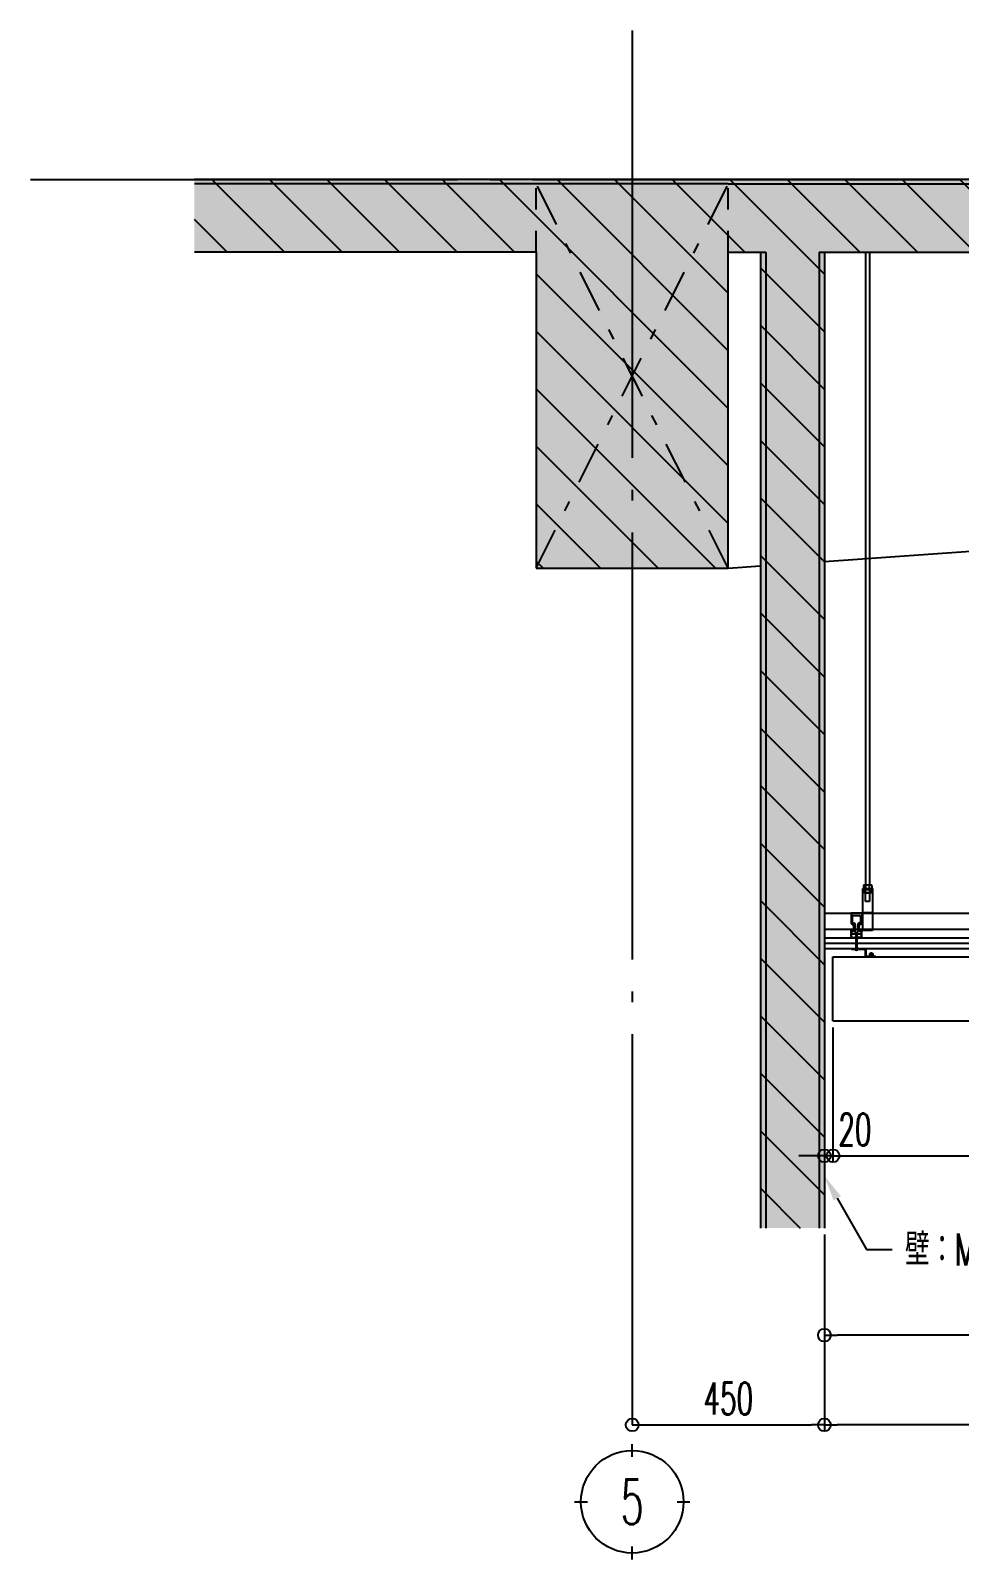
# Model space of a CAD drawing. Header units: millimetres. Extents: x -67913 to 128525, y -54442 to 63422.
# Drawn here: x -42324 to -40149, y -46921 to -43341 of the extents above; entities that cross this region are included whole.
import ezdxf
from ezdxf import colors
from ezdxf.entities.mleader import LeaderData, LeaderLine
from ezdxf.enums import TextEntityAlignment as Align
from ezdxf.math import Vec2, Vec3

# ---------------------------------------------------------------- set-up
doc = ezdxf.new("R2010")
doc.units = ezdxf.units.MM
doc.header["$LTSCALE"] = 500
doc.header["$PDMODE"] = 35
for name, pattern in [('AXIS', [2.35, 2, -0.15, 0.05, -0.15]), ('DD3', [0.2, 0.1, -0.1]), ('DD5', [0.45, 0.2, -0.1, 0.05, -0.1])]:
    doc.linetypes.add(name, pattern=pattern)
doc.layers.get('0').update_dxf_attribs({"plot": 0})
for name, color, linetype in [('020KijnSn', 1, 'AXIS'), ('040KijunF', 7, 'Continuous'), ('120RcSec5', 7, 'Continuous'), ('130RcFks5', 2, 'DD3'), ('140Hatch5', 5, 'Continuous'), ('143Hatch8', 5, 'Continuous'), ('143Solid8', 253, 'Continuous'), ('150RcSee5', 4, 'Continuous'), ('180RcSp5', 8, 'Continuous'), ('190Moji5', 8, 'Continuous'), ('220Kabe9', 7, 'Continuous'), ('350Kigu', 4, 'Continuous'), ('寸法', 4, 'Continuous'), ('詳細5', 6, 'Continuous')]:
    doc.layers.add(name, color=color, linetype=linetype)
doc.styles.add('Annotative', font='simplex.shx', dxfattribs={"width": 0.7, "bigfont": 'extfont2.shx'})
doc.styles.add('Dim', font='simplex.shx', dxfattribs={"width": 0.6, "bigfont": 'extfont2.shx'})
doc.styles.get("Standard").update_dxf_attribs({"font": 'simplex.shx', "width": 0.7, "bigfont": 'extfont2.shx'})
doc.dimstyles.new('PRO1-30', dxfattribs={"dimscale": 30, "dimtxt": 2.5, "dimasz": 1, "dimexe": 0.5, "dimexo": 0.5, "dimgap": 0.8, "dimtad": 1, "dimdec": 3, "dimdsep": 46, "dimlunit": 6, "dimtxsty": 'Dim', "dimblk": 'ORIGIN', "dimcen": 0, "dimadec": 3, "dimazin": 2, "dimtfac": 1, "dimtdec": 3, "dimtix": 1, "dimtmove": 2, "dimatfit": 3, "dimldrblk": 'ORIGIN', "dimfxl": 1, "dimarcsym": 0})

# ---------------------------------------------------------------- blocks, each defined once
blk = doc.blocks.new('通り芯記号')
at = {"layer": '040KijunF'}
for p, q in [((0, 3.5), (0, 4.5)), ((-4.5, 0), (-3.5, 0)), ((3.5, 0), (4.5, 0)), ((0, -4.5), (0, -3.5))]:
    blk.add_line(p, q, dxfattribs=at)
blk.add_circle((0, 0), 4, dxfattribs=at)
at = {"layer": '040KijunF', "width": 0.6}
blk.add_attdef('通り芯符号', text='', height=3.5, dxfattribs=at).set_placement((0, 0), align=Align.MIDDLE)
blk = doc.blocks.new('_Origin')
at = {"color": 0, "linetype": 'ByBlock', "lineweight": -2}
blk.add_line((0, 0), (-1, 0), dxfattribs=at)
blk.add_circle((0, 0), 0.5, dxfattribs=at)
blk = doc.blocks.new('*D548')
at = {"layer": '180RcSp5', "color": 0, "lineweight": -2, "transparency": 16777216}
for p, q in [((-40465, -46160), (-40465, -46620.8)), ((-40885, -46605.8), (-40495, -46605.8))]:
    blk.add_line(p, q, dxfattribs=at)
at = {"layer": 'Defpoints', "color": 0, "transparency": 16777216}
for p in [(-40465, -46145), (-40915, -46605.8), (-40465, -46605.8)]:
    blk.add_point(p, dxfattribs=at)
at = {"layer": '180RcSp5', "color": 0, "lineweight": -2, "transparency": 16777216, "xscale": 30, "yscale": 30, "zscale": 30, "rotation": 180}
blk.add_blockref('_Origin', (-40915, -46605.8), dxfattribs=at)
at = {"layer": '180RcSp5', "color": 0, "lineweight": -2, "transparency": 16777216, "xscale": 30, "yscale": 30, "zscale": 30}
blk.add_blockref('_Origin', (-40465, -46605.8), dxfattribs=at)
at = {"layer": '180RcSp5', "color": 0, "transparency": 16777216, "insert": (-40690, -46544.3), "char_height": 75, "attachment_point": 5, "style": 'Dim'}
blk.add_mtext('450', dxfattribs=at)
blk = doc.blocks.new('*D549')
at = {"layer": '180RcSp5', "color": 0, "lineweight": -2, "transparency": 16777216}
for p, q in [((-37540, -45675.2), (-37540, -46620.8)), ((-40465, -46160), (-40465, -46620.8)), ((-37570, -46605.8), (-40435, -46605.8))]:
    blk.add_line(p, q, dxfattribs=at)
at = {"layer": 'Defpoints', "color": 0, "transparency": 16777216}
for p in [(-37540, -45660.2), (-40465, -46145), (-40465, -46605.8)]:
    blk.add_point(p, dxfattribs=at)
at = {"layer": '180RcSp5', "color": 0, "lineweight": -2, "transparency": 16777216, "xscale": 30, "yscale": 30, "zscale": 30, "rotation": 180}
blk.add_blockref('_Origin', (-40465, -46605.8), dxfattribs=at)
at = {"layer": '180RcSp5', "color": 0, "lineweight": -2, "transparency": 16777216, "xscale": 30, "yscale": 30, "zscale": 30}
blk.add_blockref('_Origin', (-37540, -46605.8), dxfattribs=at)
at = {"layer": '180RcSp5', "color": 0, "transparency": 16777216, "insert": (-39002.5, -46537.2), "char_height": 75, "attachment_point": 5, "style": 'Dim'}
blk.add_mtext('2,925', dxfattribs=at)
blk = doc.blocks.new('*D550')
at = {"layer": '180RcSp5', "color": 0, "lineweight": -2, "transparency": 16777216}
for p, q in [((-37690, -45675.2), (-37690, -46410.8)), ((-40465, -46160), (-40465, -46410.8)), ((-37720, -46395.8), (-40435, -46395.8))]:
    blk.add_line(p, q, dxfattribs=at)
at = {"layer": 'Defpoints', "color": 0, "transparency": 16777216}
for p in [(-37690, -45660.2), (-40465, -46145), (-40465, -46395.8)]:
    blk.add_point(p, dxfattribs=at)
at = {"layer": '180RcSp5', "color": 0, "lineweight": -2, "transparency": 16777216, "xscale": 30, "yscale": 30, "zscale": 30, "rotation": 180}
blk.add_blockref('_Origin', (-40465, -46395.8), dxfattribs=at)
at = {"layer": '180RcSp5', "color": 0, "lineweight": -2, "transparency": 16777216, "xscale": 30, "yscale": 30, "zscale": 30}
blk.add_blockref('_Origin', (-37690, -46395.8), dxfattribs=at)
at = {"layer": '180RcSp5', "color": 0, "transparency": 16777216, "insert": (-39077.5, -46327.2), "char_height": 75, "attachment_point": 5, "style": 'Dim'}
blk.add_mtext('2,775', dxfattribs=at)
blk = doc.blocks.new('*D561')
at = {"layer": '180RcSp5', "color": 0, "lineweight": -2, "transparency": 16777216}
for p, q in [((-40445, -45675.2), (-40445, -45990.8)), ((-38542, -45675.2), (-38542, -45990.8)), ((-40415, -45975.8), (-38572, -45975.8))]:
    blk.add_line(p, q, dxfattribs=at)
at = {"layer": 'Defpoints', "color": 0, "transparency": 16777216}
for p in [(-40445, -45660.2), (-38542, -45660.2), (-38542, -45975.8)]:
    blk.add_point(p, dxfattribs=at)
at = {"layer": '180RcSp5', "color": 0, "lineweight": -2, "transparency": 16777216, "xscale": 30, "yscale": 30, "zscale": 30, "rotation": 180}
blk.add_blockref('_Origin', (-40445, -45975.8), dxfattribs=at)
at = {"layer": '180RcSp5', "color": 0, "lineweight": -2, "transparency": 16777216, "xscale": 30, "yscale": 30, "zscale": 30}
blk.add_blockref('_Origin', (-38542, -45975.8), dxfattribs=at)
at = {"layer": '180RcSp5', "color": 0, "transparency": 16777216, "insert": (-39493.5, -45907.2), "char_height": 75, "attachment_point": 5, "style": 'Dim'}
blk.add_mtext('1,903', dxfattribs=at)
blk = doc.blocks.new('*D589')
at = {"layer": '180RcSp5', "color": 0, "lineweight": -2, "transparency": 16777216}
for p, q in [((-40445, -45675.2), (-40445, -45990.8)), ((-40495, -45975.8), (-40525, -45975.8)), ((-40445, -45975.8), (-40465, -45975.8)), ((-40415, -45975.8), (-40385, -45975.8))]:
    blk.add_line(p, q, dxfattribs=at)
at = {"layer": 'Defpoints', "color": 0, "transparency": 16777216}
for p in [(-40445, -45660.2), (-40465, -45975.8), (-40465, -45975.8)]:
    blk.add_point(p, dxfattribs=at)
at = {"layer": '180RcSp5', "color": 0, "lineweight": -2, "transparency": 16777216, "xscale": 30, "yscale": 30, "zscale": 30}
blk.add_blockref('_Origin', (-40465, -45975.8), dxfattribs=at)
at = {"layer": '180RcSp5', "color": 0, "lineweight": -2, "transparency": 16777216, "xscale": 30, "yscale": 30, "zscale": 30, "rotation": 180}
blk.add_blockref('_Origin', (-40445, -45975.8), dxfattribs=at)
at = {"layer": '180RcSp5', "color": 0, "transparency": 16777216, "insert": (-40393.7, -45914.3), "char_height": 75, "attachment_point": 5, "style": 'Dim'}
blk.add_mtext('20', dxfattribs=at)

msp = doc.modelspace()

# ---------------------------------------------------------------- hatches: boundary and pattern name
at = {"layer": '143Hatch8', "linetype": 'Continuous'}
h = msp.add_hatch(dxfattribs=at)
h.set_pattern_fill('ANSI31', scale=30, angle=270)
h.set_pattern_definition([(315, (1017.51, -2955.82), (67.35192, 67.35192), [])])
h.paths.add_polyline_path([(-40464.9714, -46145.0497), (-40614.9714, -46145.0497), (-40614.9714, -43860.1659), (-40689.9714, -43860.1659), (-40689.9714, -44600.1659), (-41139.9714, -44600.1659), (-41139.9714, -43860.1659), (-41939.9714, -43860.1659), (-41939.9714, -43690.1659), (-37999.9714, -43690.1659), (-37999.9714, -43700.1659), (-37840.9714, -43700.1659), (-37840.9714, -44300.1659), (-38090.9714, -44300.1659), (-38090.9714, -43860.1659), (-40464.9714, -43860.1659)])
at = {"layer": '143Solid8'}
msp.add_hatch(color=254, dxfattribs=at).paths.add_polyline_path([(-40464.9714, -46145.0497), (-40614.9714, -46145.0497), (-40614.9714, -43860.1659), (-40689.9714, -43860.1659), (-40689.9714, -44600.1659), (-41139.9714, -44600.1659), (-41139.9714, -43860.1659), (-41939.9714, -43860.1659), (-41939.9714, -43690.1659), (-37999.9714, -43690.1659), (-37999.9714, -43700.1659), (-37840.9714, -43700.1659), (-37840.9714, -44300.1659), (-38090.9714, -44300.1659), (-38090.9714, -43860.1659), (-40464.9714, -43860.1659)])

# ---------------------------------------------------------------- linework, layer by layer
at = {"layer": '020KijnSn'}
for p, q in [((-40914.9714, -43341.3238), (-40914.9714, -46605.842)), ((-42323.7395, -43690.1659), (-36470.0906, -43690.1659))]:
    msp.add_line(p, q, dxfattribs=at)
at = {"layer": '120RcSec5'}
for p, q in [((-41139.9714, -43700.1659), (-41939.9714, -43700.1659)), ((-40689.9714, -43700.1659), (-41139.9714, -43700.1659)), ((-40689.9714, -43700.1659), (-37840.9714, -43700.1659)), ((-41139.9714, -43860.1659), (-41939.9714, -43860.1659)), ((-41139.9714, -43860.1659), (-41139.9714, -44600.1659)), ((-40689.9714, -44600.1659), (-40689.9714, -43860.1659)), ((-40689.9714, -43860.1659), (-40602.4714, -43860.1659)), ((-40602.4714, -43860.1659), (-40602.4714, -46145.0497)), ((-40477.4714, -43860.1659), (-40477.4714, -46145.0497)), ((-40477.4714, -43860.1659), (-38090.9714, -43860.1659)), ((-41139.9714, -44600.1659), (-40689.9714, -44600.1659))]:
    msp.add_line(p, q, dxfattribs=at)
at = {"layer": '130RcFks5'}
for p, q in [((-41139.9714, -43860.1659), (-41139.9714, -43700.1659)), ((-40689.9714, -43860.1659), (-40689.9714, -43700.1659))]:
    msp.add_line(p, q, dxfattribs=at)
at = {"layer": '140Hatch5', "color": 9, "linetype": 'DD5'}
for p, q in [((-41139.9714, -44600.1659), (-40689.9714, -43700.1659)), ((-40689.9714, -44600.1659), (-41139.9714, -43700.1659))]:
    msp.add_line(p, q, dxfattribs=at)
at = {"layer": '150RcSee5'}
for p, q in [((-40464.9714, -44584.3709), (-37840.9714, -44400.1659)), ((-40689.9714, -44600.1659), (-40614.9714, -44594.9009))]:
    msp.add_line(p, q, dxfattribs=at)
at = {"layer": '220Kabe9'}
for p, q in [((-37999.9714, -43690.1659), (-41939.9714, -43690.1659)), ((-40614.9714, -43860.1659), (-40614.9714, -46145.0497)), ((-40464.9714, -43860.1659), (-40464.9714, -46145.0497)), ((-40464.9714, -45490.1659), (-37689.9714, -45490.1659))]:
    msp.add_line(p, q, dxfattribs=at)
at = {"layer": '220Kabe9', "color": 6}
for p, q in [((-40464.9714, -45465.1659), (-37702.4714, -45465.1659)), ((-40464.9714, -45477.6659), (-37689.9714, -45477.6659))]:
    msp.add_line(p, q, dxfattribs=at)
at = {"layer": '350Kigu'}
for p, q in [((-40444.9714, -45510.1659), (-37689.9714, -45510.1659)), ((-40444.9714, -45660.1659), (-40444.9714, -45510.1659)), ((-40444.9714, -45660.1659), (-37539.9714, -45660.1659))]:
    msp.add_line(p, q, dxfattribs=at)
at = {"layer": '寸法'}
for p, q in [((-40401.95, -45490.166), (-40367.95, -45490.166)), ((-40401.95, -45490.166), (-40401.95, -45492.166)), ((-40401.95, -45490.166), (-40401.95, -45492.166)), ((-40401.95, -45492.166), (-40369.95, -45492.166)), ((-40369.95, -45492.166), (-40369.95, -45510.166)), ((-40367.95, -45490.166), (-40367.95, -45508.166)), ((-40369.95, -45510.166), (-40344.95, -45510.166)), ((-40367.95, -45508.166), (-40344.95, -45508.166)), ((-40359.95, -45506.666), (-40349.95, -45506.666)), ((-40359.95, -45508.166), (-40359.95, -45506.666)), ((-40358.95, -45502.166), (-40350.95, -45502.166)), ((-40358.95, -45506.666), (-40358.95, -45502.166)), ((-40356.95, -45508.166), (-40356.95, -45500.6018)), ((-40356.95, -45500.6018), (-40352.95, -45500.6018)), ((-40354.95, -45508.166), (-40354.95, -45500.6018)), ((-40352.95, -45508.166), (-40352.95, -45500.6018)), ((-40350.95, -45506.666), (-40350.95, -45502.166)), ((-40349.95, -45508.166), (-40349.95, -45506.666)), ((-40344.95, -45508.166), (-40344.95, -45510.166))]:
    msp.add_line(p, q, dxfattribs=at)
at = {"layer": '詳細5', "linetype": 'Continuous'}
for p, q in [((-40368.5696, -43860.1666), (-40368.5696, -45342.1659)), ((-40359.0696, -43860.1666), (-40359.0696, -45342.1659)), ((-40375.2979, -45448.1659), (-40375.2979, -45350.1659)), ((-40375.2979, -45350.1659), (-40352.2979, -45350.1659)), ((-40375.2979, -45352.1659), (-40352.2979, -45352.1659)), ((-40371.8863, -45342.1659), (-40373.2979, -45342.9809)), ((-40373.2979, -45342.9809), (-40373.2979, -45350.1659)), ((-40373.2979, -45359.3509), (-40373.2979, -45352.1659)), ((-40355.7095, -45342.1659), (-40371.8863, -45342.1659)), ((-40368.5479, -45342.9809), (-40368.5479, -45350.1659)), ((-40368.5479, -45359.3509), (-40368.5479, -45352.1659)), ((-40359.0479, -45350.1659), (-40359.0479, -45342.9809)), ((-40359.0479, -45352.1659), (-40359.0479, -45359.3509)), ((-40354.2979, -45342.9809), (-40355.7095, -45342.1659)), ((-40354.2979, -45342.9809), (-40354.2979, -45350.1659)), ((-40354.2979, -45359.3509), (-40354.2979, -45352.1659)), ((-40352.2979, -45350.1659), (-40352.2979, -45448.1659)), ((-40371.8863, -45360.1659), (-40373.2979, -45359.3509)), ((-40355.7095, -45360.1659), (-40371.8863, -45360.1659)), ((-40368.5479, -45380.1659), (-40368.5479, -45360.1659)), ((-40359.0479, -45380.1659), (-40368.5479, -45380.1659)), ((-40359.0479, -45360.1659), (-40359.0479, -45380.1659)), ((-40354.2979, -45359.3509), (-40355.7095, -45360.1659)), ((-37714.9714, -45408.1659), (-40464.9717, -45408.1659)), ((-40377.45, -45407.5663), (-40402.45, -45407.5663)), ((-40402.45, -45407.5663), (-40402.45, -45431.1663)), ((-40399.45, -45429.1663), (-40399.45, -45415.1663)), ((-40397.45, -45413.1663), (-40382.45, -45413.1663)), ((-40380.45, -45415.1663), (-40380.45, -45429.1663)), ((-40377.45, -45407.5663), (-40377.45, -45431.1663)), ((-40375.2979, -45406.2033), (-40352.2979, -45406.2033)), ((-37714.953, -45446.1659), (-40464.9717, -45446.1659)), ((-40402.45, -45462.1663), (-40402.45, -45447.6663)), ((-40401.95, -45462.1663), (-40401.95, -45447.6663)), ((-40401.45, -45446.8002), (-40401.45, -45454.2663)), ((-40400.95, -45446.6663), (-40399.95, -45446.6663)), ((-40399.3317, -45449.2576), (-40399.7214, -45447.3094)), ((-40399.45, -45456.2663), (-40380.45, -45456.2663)), ((-40398.95, -45447.6663), (-40398.95, -45449.1663)), ((-40398.95, -45449.1663), (-40398.45, -45449.1663)), ((-40398.45, -45449.1663), (-40398.45, -45447.6663)), ((-40397.45, -45431.1663), (-40395.6389, -45431.1663)), ((-40396.45, -45448.6813), (-40396.45, -45438.1663)), ((-40392.95, -45452.0603), (-40392.95, -45434.1663)), ((-40386.95, -45452.0603), (-40386.95, -45434.1663)), ((-40382.45, -45431.1663), (-40383.95, -45431.1663)), ((-40383.45, -45448.5443), (-40383.45, -45438.1663)), ((-40381.45, -45449.1663), (-40381.45, -45447.6663)), ((-40380.95, -45449.1663), (-40381.45, -45449.1663)), ((-40380.95, -45447.6663), (-40380.95, -45449.1663)), ((-40380.5683, -45449.2576), (-40380.1786, -45447.3094)), ((-40378.95, -45446.6663), (-40379.95, -45446.6663)), ((-40378.45, -45454.2663), (-40378.45, -45446.698)), ((-40377.95, -45462.1663), (-40377.95, -45447.6663)), ((-40377.45, -45462.1663), (-40377.45, -45447.6663)), ((-40352.2979, -45448.1659), (-40375.2979, -45448.1659)), ((-40399.45, -45464.6663), (-40398.45, -45464.6663)), ((-40399.45, -45465.1663), (-40398.45, -45465.1663)), ((-40398.45, -45464.6663), (-40397.45, -45464.1663)), ((-40398.45, -45465.1663), (-40397.45, -45464.6663)), ((-40397.45, -45464.1663), (-40395.95, -45464.6663)), ((-40397.45, -45464.6663), (-40395.95, -45465.1663)), ((-40395.95, -45464.6663), (-40394.45, -45464.1663)), ((-40395.95, -45465.1663), (-40394.45, -45464.6663)), ((-40394.45, -45464.1663), (-40392.95, -45464.6663)), ((-40394.45, -45464.6663), (-40392.95, -45465.1663)), ((-40392.95, -45464.6663), (-40391.45, -45464.1663)), ((-40392.95, -45465.1663), (-40391.45, -45464.6663)), ((-40391.45, -45464.1663), (-40389.95, -45464.6663)), ((-40391.45, -45464.6663), (-40389.95, -45465.1663)), ((-40388.45, -45464.1663), (-40389.95, -45464.6663)), ((-40388.45, -45464.6663), (-40389.95, -45465.1663)), ((-40386.95, -45464.6663), (-40388.45, -45464.1663)), ((-40386.95, -45465.1663), (-40388.45, -45464.6663)), ((-40385.45, -45464.1663), (-40386.95, -45464.6663)), ((-40385.45, -45464.6663), (-40386.95, -45465.1663)), ((-40383.95, -45464.6663), (-40385.45, -45464.1663)), ((-40383.95, -45465.1663), (-40385.45, -45464.6663)), ((-40382.45, -45464.1663), (-40383.95, -45464.6663)), ((-40382.45, -45464.6663), (-40383.95, -45465.1663)), ((-40381.45, -45464.6663), (-40382.45, -45464.1663)), ((-40381.45, -45465.1663), (-40382.45, -45464.6663)), ((-40380.45, -45464.6663), (-40381.45, -45464.6663)), ((-40380.45, -45465.1663), (-40381.45, -45465.1663))]:
    msp.add_line(p, q, dxfattribs=at)
at = {"layer": '詳細5'}
for p, q in [((-40388.05, -45456.6663), (-40391.85, -45457.6663)), ((-40391.85, -45457.6663), (-40390.95, -45457.1663)), ((-40391.85, -45457.6663), (-40390.95, -45457.6879)), ((-40388.05, -45459.1663), (-40391.85, -45460.1663)), ((-40391.85, -45460.1663), (-40390.95, -45459.6709)), ((-40388.5969, -45453.8102), (-40391.4272, -45454.555)), ((-40391.4272, -45454.555), (-40390.4279, -45454.0335)), ((-40390.518, -45454.5742), (-40391.4272, -45454.555)), ((-40389.95, -45451.1663), (-40390.95, -45457.1663)), ((-40390.95, -45457.1663), (-40390.518, -45454.5742)), ((-40389.0333, -45456.6665), (-40390.95, -45457.1709)), ((-40388.9677, -45457.1663), (-40390.95, -45457.6879)), ((-40390.95, -45459.6709), (-40390.95, -45457.6879)), ((-40389.424, -45459.2693), (-40390.95, -45459.6709)), ((-40388.95, -45459.6616), (-40390.95, -45460.1879)), ((-40389.4297, -45454.2879), (-40390.518, -45454.5742)), ((-40390.4279, -45454.0335), (-40389.95, -45451.1663)), ((-40389.5123, -45453.7926), (-40390.4279, -45454.0335)), ((-40389.95, -45451.1663), (-40389.5123, -45453.7926)), ((-40388.5969, -45453.8102), (-40389.5123, -45453.7926)), ((-40389.4297, -45454.2879), (-40388.5969, -45453.8102)), ((-40389.4297, -45454.2879), (-40389.0333, -45456.6665)), ((-40388.1179, -45456.6841), (-40389.0333, -45456.6665)), ((-40388.1179, -45456.6841), (-40388.9677, -45457.1663)), ((-40388.95, -45457.1663), (-40388.95, -45459.1446)), ((-40388.05, -45459.1663), (-40388.95, -45459.1446)), ((-40388.95, -45459.6616), (-40388.05, -45459.1663)), ((-40388.95, -45459.6616), (-40388.95, -45461.6446)), ((-40393.7225, -45491.4966), (-40393.95, -45491.6663)), ((-40385.95, -45491.6663), (-40393.95, -45491.6663)), ((-40385.95, -45491.6663), (-40393.95, -45491.6663)), ((-40385.95, -45491.6663), (-40393.95, -45491.6663)), ((-40385.95, -45491.6663), (-40393.95, -45491.6663)), ((-40393.95, -45492.1663), (-40393.95, -45491.6663)), ((-40393.95, -45492.1663), (-40393.95, -45491.6663)), ((-40393.95, -45492.1663), (-40393.95, -45491.6663)), ((-40393.95, -45492.1663), (-40393.95, -45491.6663)), ((-40385.95, -45492.1663), (-40393.95, -45492.1663)), ((-40385.95, -45492.1663), (-40393.95, -45492.1663)), ((-40385.95, -45492.1663), (-40393.95, -45492.1663)), ((-40385.95, -45492.1663), (-40393.95, -45492.1663)), ((-40393.3349, -45491.2012), (-40393.7225, -45491.4966)), ((-40392.9602, -45490.8977), (-40393.3349, -45491.2012)), ((-40392.6067, -45490.5809), (-40392.9602, -45490.8977)), ((-40392.2825, -45490.2457), (-40392.6067, -45490.5809)), ((-40391.9958, -45489.8871), (-40392.2825, -45490.2457)), ((-40391.85, -45489.6663), (-40391.9958, -45489.8871)), ((-40390.95, -45460.1879), (-40391.85, -45460.1663)), ((-40388.05, -45461.6663), (-40391.85, -45462.6663)), ((-40391.85, -45462.6663), (-40390.95, -45462.1709)), ((-40390.95, -45462.6879), (-40391.85, -45462.6663)), ((-40388.05, -45464.1663), (-40391.85, -45465.1663)), ((-40391.85, -45465.1663), (-40390.95, -45464.6709)), ((-40390.95, -45465.1879), (-40391.85, -45465.1663)), ((-40388.05, -45466.6663), (-40391.85, -45467.6663)), ((-40391.85, -45467.6663), (-40390.95, -45467.1709)), ((-40390.95, -45467.6879), (-40391.85, -45467.6663)), ((-40388.05, -45469.1663), (-40391.85, -45470.1663)), ((-40391.85, -45470.1663), (-40390.95, -45469.6709)), ((-40390.95, -45470.1879), (-40391.85, -45470.1663)), ((-40388.05, -45471.6663), (-40391.85, -45472.6663)), ((-40391.85, -45472.6663), (-40390.95, -45472.1709)), ((-40390.95, -45472.6879), (-40391.85, -45472.6663)), ((-40388.05, -45474.1663), (-40391.85, -45475.1663)), ((-40391.85, -45475.1663), (-40390.95, -45474.6709)), ((-40390.95, -45475.1879), (-40391.85, -45475.1663)), ((-40388.05, -45476.6663), (-40391.85, -45477.6663)), ((-40390.95, -45477.1709), (-40391.85, -45477.6663)), ((-40391.85, -45477.6663), (-40390.95, -45477.6879)), ((-40388.05, -45479.1663), (-40391.85, -45480.1663)), ((-40391.85, -45480.1663), (-40390.95, -45479.6709)), ((-40390.95, -45480.1879), (-40391.85, -45480.1663)), ((-40388.05, -45481.6663), (-40391.85, -45482.6663)), ((-40390.95, -45482.1709), (-40391.85, -45482.6663)), ((-40391.85, -45482.6663), (-40390.95, -45482.6879)), ((-40388.05, -45484.1663), (-40391.85, -45485.1663)), ((-40391.85, -45485.1663), (-40390.95, -45484.6709)), ((-40390.95, -45485.1879), (-40391.85, -45485.1663)), ((-40391.7322, -45489.4575), (-40391.85, -45489.6663)), ((-40391.5579, -45489.0795), (-40391.7322, -45489.4575)), ((-40391.4143, -45488.6822), (-40391.5579, -45489.0795)), ((-40391.2948, -45488.2699), (-40391.4143, -45488.6822)), ((-40391.1925, -45487.8468), (-40391.2948, -45488.2699)), ((-40391.1009, -45487.4169), (-40391.1925, -45487.8468)), ((-40391.05, -45487.1663), (-40391.1009, -45487.4169)), ((-40388.85, -45487.1663), (-40391.05, -45487.1663)), ((-40390.95, -45462.1709), (-40390.95, -45460.1879)), ((-40388.95, -45461.6446), (-40390.95, -45462.1709)), ((-40388.95, -45462.1616), (-40390.95, -45462.6879)), ((-40390.95, -45464.6709), (-40390.95, -45462.6879)), ((-40388.95, -45464.1446), (-40390.95, -45464.6709)), ((-40388.95, -45464.6616), (-40390.95, -45465.1879)), ((-40390.95, -45467.1709), (-40390.95, -45465.1879)), ((-40388.95, -45466.6446), (-40390.95, -45467.1709)), ((-40388.95, -45467.1616), (-40390.95, -45467.6879)), ((-40390.95, -45469.6709), (-40390.95, -45467.6879)), ((-40388.95, -45469.1446), (-40390.95, -45469.6709)), ((-40388.95, -45469.6616), (-40390.95, -45470.1879)), ((-40390.95, -45472.1709), (-40390.95, -45470.1879)), ((-40388.95, -45471.6446), (-40390.95, -45472.1709)), ((-40388.95, -45472.1616), (-40390.95, -45472.6879)), ((-40390.95, -45474.6709), (-40390.95, -45472.6879)), ((-40388.95, -45474.1446), (-40390.95, -45474.6709)), ((-40388.95, -45474.6616), (-40390.95, -45475.1879)), ((-40390.95, -45477.1709), (-40390.95, -45475.1879)), ((-40388.95, -45476.6446), (-40390.95, -45477.1709)), ((-40388.95, -45477.1616), (-40390.95, -45477.6879)), ((-40390.95, -45479.6709), (-40390.95, -45477.6879)), ((-40388.95, -45479.1446), (-40390.95, -45479.6709)), ((-40388.95, -45479.6616), (-40390.95, -45480.1879)), ((-40390.95, -45482.1709), (-40390.95, -45480.1879)), ((-40388.95, -45481.6446), (-40390.95, -45482.1709)), ((-40388.95, -45482.1616), (-40390.95, -45482.6879)), ((-40390.95, -45484.6709), (-40390.95, -45482.6879)), ((-40388.95, -45484.1446), (-40390.95, -45484.6709)), ((-40388.95, -45484.6616), (-40390.95, -45485.1879)), ((-40390.95, -45487.1663), (-40390.95, -45485.1879)), ((-40388.95, -45486.6446), (-40390.9489, -45487.1706)), ((-40388.95, -45486.6446), (-40390.0136, -45486.9245)), ((-40388.05, -45486.6663), (-40389.95, -45487.1663)), ((-40388.05, -45486.6663), (-40389.95, -45487.1663)), ((-40388.05, -45461.6663), (-40388.95, -45461.6446)), ((-40388.95, -45462.1616), (-40388.05, -45461.6663)), ((-40388.95, -45462.1616), (-40388.95, -45464.1446)), ((-40388.05, -45464.1663), (-40388.95, -45464.1446)), ((-40388.95, -45464.6616), (-40388.05, -45464.1663)), ((-40388.95, -45464.6616), (-40388.95, -45466.6446)), ((-40388.95, -45464.6616), (-40388.95, -45466.6446)), ((-40388.05, -45466.6663), (-40388.95, -45466.6446)), ((-40388.95, -45467.1616), (-40388.05, -45466.6663)), ((-40388.95, -45467.1616), (-40388.95, -45469.1446)), ((-40388.05, -45469.1663), (-40388.95, -45469.1446)), ((-40388.95, -45469.6616), (-40388.05, -45469.1663)), ((-40388.95, -45469.6616), (-40388.95, -45471.6446)), ((-40388.05, -45471.6663), (-40388.95, -45471.6446)), ((-40388.95, -45472.1616), (-40388.05, -45471.6663)), ((-40388.95, -45472.1616), (-40388.95, -45474.1446)), ((-40388.05, -45474.1663), (-40388.95, -45474.1446)), ((-40388.05, -45474.1663), (-40388.95, -45474.6616)), ((-40388.95, -45474.6616), (-40388.95, -45476.6446)), ((-40388.05, -45476.6663), (-40388.95, -45476.6446)), ((-40388.95, -45477.1616), (-40388.05, -45476.6663)), ((-40388.95, -45477.1616), (-40388.95, -45479.1446)), ((-40388.05, -45479.1663), (-40388.95, -45479.1446)), ((-40388.95, -45479.6616), (-40388.05, -45479.1663)), ((-40388.95, -45479.6616), (-40388.95, -45481.6446)), ((-40388.05, -45481.6663), (-40388.95, -45481.6446)), ((-40388.95, -45482.1616), (-40388.05, -45481.6663)), ((-40388.95, -45482.1616), (-40388.95, -45484.1446)), ((-40388.05, -45484.1663), (-40388.95, -45484.1446)), ((-40388.05, -45484.1663), (-40388.95, -45484.6616)), ((-40388.95, -45484.6616), (-40388.95, -45486.6446)), ((-40388.05, -45486.6663), (-40388.95, -45486.6446)), ((-40388.05, -45486.6663), (-40388.95, -45486.6446)), ((-40388.05, -45486.6663), (-40388.95, -45487.1616)), ((-40388.05, -45486.6663), (-40388.95, -45487.1616)), ((-40388.85, -45487.1663), (-40388.7991, -45487.4169)), ((-40388.7991, -45487.4169), (-40388.7075, -45487.8468)), ((-40388.7075, -45487.8468), (-40388.6052, -45488.2699)), ((-40388.6052, -45488.2699), (-40388.4857, -45488.6822)), ((-40388.4857, -45488.6822), (-40388.3421, -45489.0795)), ((-40388.3421, -45489.0795), (-40388.1678, -45489.4575)), ((-40388.1678, -45489.4575), (-40388.05, -45489.6663)), ((-40388.05, -45489.6663), (-40387.9042, -45489.8871)), ((-40387.9042, -45489.8871), (-40387.6175, -45490.2457)), ((-40387.6175, -45490.2457), (-40387.2933, -45490.5809)), ((-40387.2933, -45490.5809), (-40386.9398, -45490.8977)), ((-40386.9398, -45490.8977), (-40386.5651, -45491.2012)), ((-40386.5651, -45491.2012), (-40386.1775, -45491.4966)), ((-40386.1775, -45491.4966), (-40385.95, -45491.6663)), ((-40385.95, -45492.1663), (-40385.95, -45491.6663)), ((-40385.95, -45492.1663), (-40385.95, -45491.6663)), ((-40385.95, -45492.1663), (-40385.95, -45491.6663)), ((-40385.95, -45492.1663), (-40385.95, -45491.6663))]:
    msp.add_line(p, q, dxfattribs=at)
at = {"layer": '詳細5', "linetype": 'Continuous'}
for centre, radius, start, end in [((-40370.8393, -45345.7946), 3.6287, 50.842055, 90), ((-40363.7979, -45356.4159), 14.25, 70.528779, 109.471221), ((-40356.7565, -45345.7946), 3.6287, 90, 129.157945), ((-40370.8393, -45356.5372), 3.6287, 270, 309.157945), ((-40363.7979, -45345.9159), 14.25, 250.528779, 289.471221), ((-40356.7565, -45356.5372), 3.6287, 230.842055, 270), ((-40397.45, -45415.1663), 2, 90, 180), ((-40382.45, -45415.1663), 2, 0, 90), ((-40400.45, -45431.1663), 2, 180, 270), ((-40400.95, -45447.6663), 1.5, 90, 180), ((-40400.95, -45447.6663), 1, 90, 180), ((-40399.45, -45454.2663), 2, 180, 270), ((-40400.5058, -45447.4663), 0.8, 11.309932, 90), ((-40401.0344, -45437.7338), 4.6048, 354.610939, 82.708678), ((-40399.95, -45447.6663), 1.5, 0, 90), ((-40399.95, -45447.6663), 1, 0, 90), ((-40397.45, -45429.1663), 2, 180, 270), ((-40397.95, -45448.6738), 1.5, 202.796073, 0.286477), ((-40395.95, -45434.1663), 3, 0, 90), ((-40389.95, -45452.0603), 3, 180, 0), ((-40383.95, -45434.1663), 3, 90, 180), ((-40378.8656, -45437.7338), 4.6048, 97.291322, 185.389061), ((-40381.95, -45448.6738), 1.5, 179.713523, 337.203927), ((-40382.45, -45429.1663), 2, 270, 0), ((-40379.95, -45447.6663), 1.5, 90, 180), ((-40379.95, -45447.6663), 1, 90, 180), ((-40380.45, -45454.2663), 2, 270, 0), ((-40379.3942, -45447.4663), 0.8, 90, 168.690068), ((-40379.45, -45431.1663), 2, 270, 0), ((-40378.95, -45447.6663), 1.5, 0, 90), ((-40378.95, -45447.6663), 1, 0, 90), ((-40399.45, -45462.1663), 3, 180, 270), ((-40399.45, -45462.1663), 2.5, 180, 270), ((-40380.45, -45462.1663), 2.5, 270, 0), ((-40380.45, -45462.1663), 3, 270, 0)]:
    msp.add_arc(centre, radius, start, end, dxfattribs=at)
at = {"layer": '詳細5'}
msp.add_arc((-40389.95, -45489.9271), 4.5841, 209.2395245, 330.7604755, dxfattribs=at)

# ---------------------------------------------------------------- block references
at = {"layer": '040KijunF', "xscale": 30, "yscale": 30, "zscale": 30}
msp.add_blockref('通り芯記号', (-40914.9714, -46785.842), dxfattribs=at).add_auto_attribs({'通り芯符号': '5'})

# ---------------------------------------------------------------- dimensions: what is measured, and where the dimension line sits
at = {"layer": '180RcSp5'}
dim = msp.add_linear_dim(base=(-40464.9714, -45975.842), p1=(-40444.9714, -45660.1659), p2=(-40464.9714, -45975.842), angle=0, dimstyle='PRO1-30', dxfattribs=at)
dim.commit()
dim.dimension.update_dxf_attribs({"geometry": '*D589', "text_midpoint": (-40393.7022, -45914.342), "dimtype": 160})
for base, p1, p2, angle, picture, middle in [((-40464.9714, -46605.842), (-37539.9714, -45660.1659), (-40464.9714, -46145.0497), 180, '*D549', (-39002.4714, -46537.1992)), ((-40464.9714, -46395.842), (-37689.9714, -45660.1659), (-40464.9714, -46145.0497), 180, '*D550', (-39077.4714, -46327.1992)), ((-38541.9714, -45975.842), (-40444.9714, -45660.1659), (-38541.9714, -45660.1659), 0, '*D561', (-39493.4714, -45907.1992))]:
    dim = msp.add_linear_dim(base=base, p1=p1, p2=p2, angle=angle, dimstyle='PRO1-30', dxfattribs=at)
    dim.commit()
    dim.dimension.update_dxf_attribs({"geometry": picture, "text_midpoint": middle})
dim = msp.add_linear_dim(base=(-40464.9714, -46605.842), p1=(-40914.9714, -46605.842), p2=(-40464.9714, -46145.0497), dimstyle='PRO1-30', dxfattribs=at)
dim.commit()
dim.dimension.update_dxf_attribs({"geometry": '*D548', "text_midpoint": (-40689.9714, -46544.342)})

# ---------------------------------------------------------------- leaders
at = {"layer": '190Moji5'}
ml = msp.add_multileader_mtext('Standard', dxfattribs=at)
ml.set_content('壁：MT仕上', color=256, style='Annotative')
ml.set_leader_properties()
ml.build(insert=Vec2(0, 0))
ml.multileader.update_dxf_attribs({"dogleg_length": 2, "arrow_head_size": 60})
ctx = ml.context
ctx.base_point, ctx.char_height, ctx.arrow_head_size, ctx.landing_gap_size, ctx.plane_origin = Vec3(-40306.1237, -46195.2639), 75, 60, 30, Vec3(-43514.4404, -46388.3353)
notes = []
notes.append((ctx, [(0, (1, 1, 0), (-40366.1237, -46195.2639), (1, 0), 60, [(0, [(-40464.9714, -46023.2669)], 0, [])])]))
ctx.mtext.insert, ctx.mtext.rotation, ctx.mtext.width, ctx.mtext.defined_height, ctx.mtext.flow_direction = Vec3(-40276.1237, -46157.7639), -1.570796327, 1248.051581, 33.5254, 5
for ctx, leaders in notes:
    for number, flags, end, landing, length, lines in leaders:
        leader = LeaderData()
        leader.index, (leader.has_last_leader_line, leader.has_dogleg_vector, leader.attachment_direction) = number, flags
        leader.last_leader_point, leader.dogleg_vector, leader.dogleg_length = Vec3(end), Vec3(landing), length
        for number, points, colour, breaks in lines:
            line = LeaderLine()
            line.index, line.vertices, line.color, line.breaks = number, Vec3.list(points), colors.encode_raw_color(colour), breaks
            leader.lines.append(line)
        ctx.leaders.append(leader)

doc.saveas('drawing.dxf')
